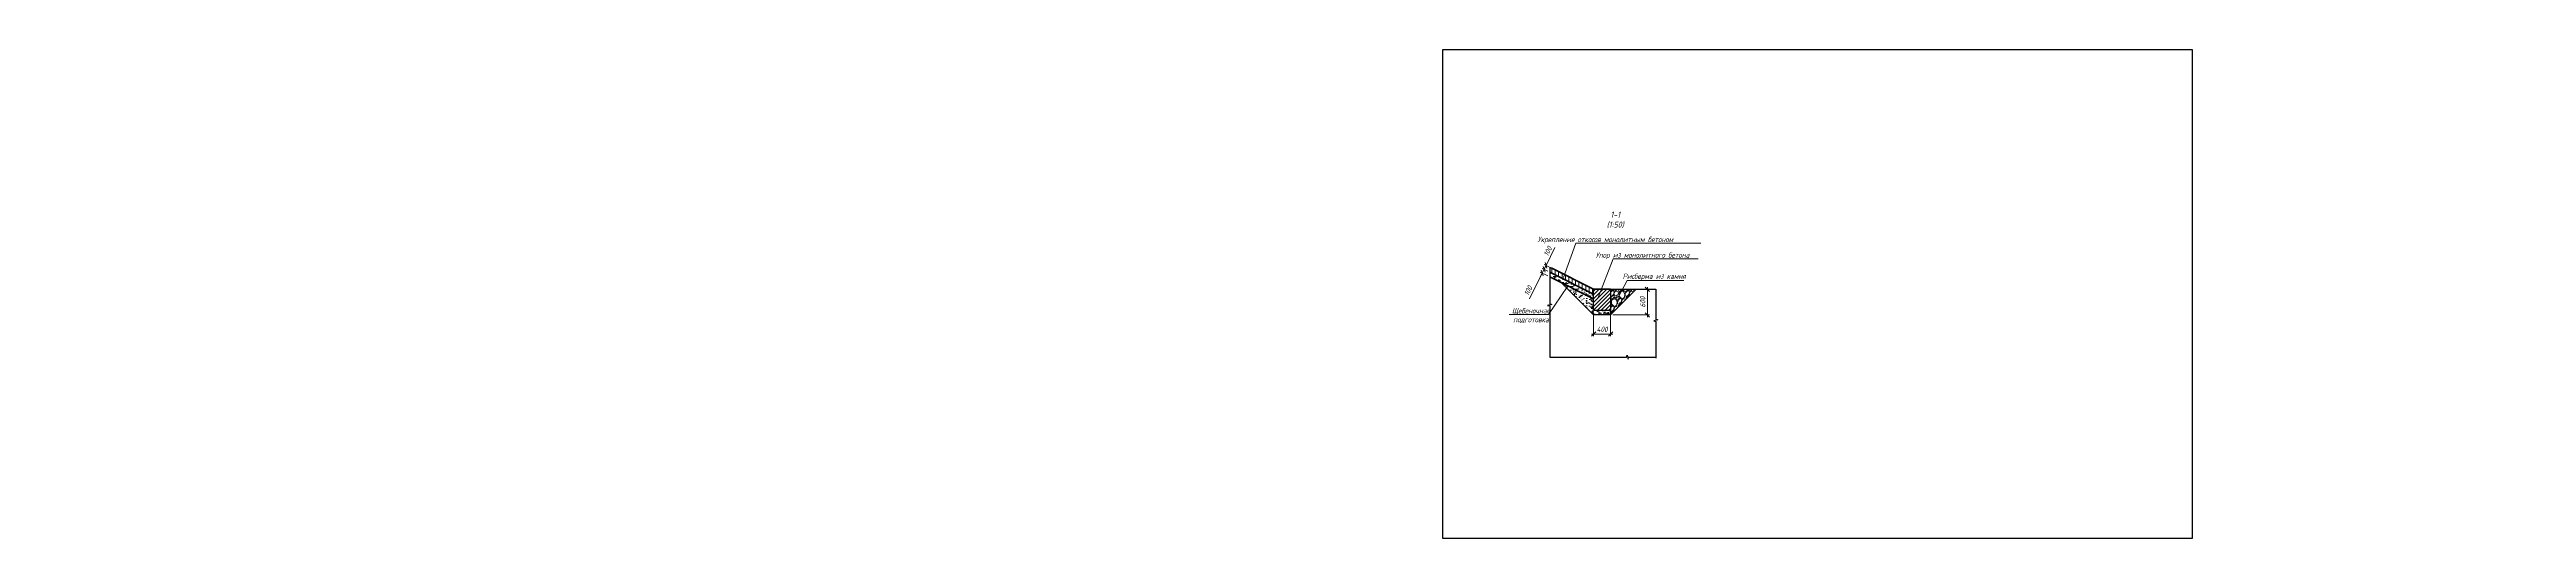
# Model space of a CAD drawing. Header units: millimetres. Extents: x 0 to 285450075, y -3000605 to 8125189010.
# Drawn here: x 7184179 to 7242274, y -654230 to -642782 of the extents above; entities that cross this region are included whole.
import ezdxf
from ezdxf import colors
from ezdxf.entities.mleader import LeaderData, LeaderLine
from ezdxf.math import Vec2, Vec3

# ---------------------------------------------------------------- set-up
doc = ezdxf.new("R2010")
doc.units = ezdxf.units.MM
for name, color, linetype, lineweight in [('ИС_Med', 7, 'Continuous', 35), ('ИС_TXT', 4, 'Continuous', 18), ('ИС_TXT_ЗГЛ', 1, 'Continuous', 35), ('ИС_Мвн', 3, 'Continuous', 18), ('ИС_ПС_Med', 7, 'Continuous', 35), ('ИС_РЗМ', 3, 'Continuous', 18), ('ИС_Штр', 3, 'Continuous', 9), ('ИС_Штриховка', 2, 'Continuous', 9)]:
    doc.layers.add(name, color=color, linetype=linetype, lineweight=lineweight)
doc.styles.add('0', font='isocpeur.ttf', dxfattribs={"width": 0.8, "oblique": 15})
doc.dimstyles.new('М50', dxfattribs={"dimscale": 50, "dimtxt": 2.5, "dimasz": 2, "dimexe": 1, "dimexo": 1, "dimgap": 1, "dimtad": 1, "dimdec": 0, "dimtxsty": '0', "dimblk1": 'OBLIQUE', "dimblk2": 'OBLIQUE', "dimsah": 1, "dimcen": 2.5, "dimdle": 1, "dimclrd": 256, "dimclre": 256, "dimclrt": 256, "dimaunit": 1, "dimadec": 0, "dimazin": 0, "dimtfac": 0.75, "dimtdec": 0, "dimtmove": 1, "dimatfit": 2, "dimldrblk": 'OBLIQUE', "dimfxl": 1, "dimtolj": 1, "dimtzin": 0, "dimlwd": -1, "dimlwe": -1, "dimarcsym": 0})
pattern_1 = [(50, (-3993979.08, -604671.02), (182.184669, -15.9390855), [19.05, -209.55]), (355, (-3993979.08, -604671.02), (-35.2434214, 191.0568452), [15.24, -167.6405842]), (100.4514447, (-3993963.9, -604672.34), (146.941247, 175.117752), [16.1900088, -178.0902446]), (46.1842, (-3993979.08, -604620.22), (271.079041, -42.042328), [28.575, -314.325]), (96.6355576, (-3993956.5, -604623.72), (237.404134, 247.4261246), [24.285023, -267.135608]), (351.1841512, (-3993979.08, -604620.22), (237.404134, 247.4261246), [22.859967, -251.459732]), (21, (-3993953.68, -604632.92), (151.6143913, -102.2651982), [19.05, -209.55]), (326, (-3993953.68, -604632.92), (61.8020283, 184.187966), [15.24, -167.64]), (71.451445, (-3993941.05, -604641.44), (213.4164193, 81.922769), [16.1900088, -178.0899376]), (37.5, (-3993979.08, -604671.016), (3.08860325, 84.55503887), [0, -165.608, 0, -170.18, 0, -168.275]), (7.5, (-3993979.08, -604671.02), (66.8196625, 100.1805748), [0, -97.028, 0, -161.798, 0, -64.135]), (327.5, (-3994035.72, -604671.016), (135.59059517, -5.728744), [0, -63.5, 0, -198.12, 0, -262.89]), (317.5, (-3994061.12, -604671.02), (148.1291814, 25.426491), [0, -82.55, 0, -131.572, 0, -186.69])]

# ---------------------------------------------------------------- blocks, each defined once
blk = doc.blocks.new('_OBLIQUE')
at = {"color": 0, "linetype": 'ByBlock', "lineweight": -2}
blk.add_line((0.5, 0.5), (-0.5, -0.5), dxfattribs=at)
blk = doc.blocks.new('*D1467')
at = {"layer": 'Defpoints', "color": 0, "transparency": 16777216}
for p in [(7220394, -648896), (7220794, -648896), (7220794, -649446)]:
    blk.add_point(p, dxfattribs=at)
at = {"layer": 'ИС_РЗМ', "transparency": 16777216}
for p, q in [((7220344, -649446), (7220844, -649446)), ((7220394, -648946), (7220394, -649496)), ((7220794, -648946), (7220794, -649496))]:
    blk.add_line(p, q, dxfattribs=at)
at = {"layer": 'ИС_РЗМ', "transparency": 16777216, "xscale": 100, "yscale": 100, "zscale": 100, "rotation": 180}
blk.add_blockref('_OBLIQUE', (7220394, -649446), dxfattribs=at)
at = {"layer": 'ИС_РЗМ', "transparency": 16777216, "xscale": 100, "yscale": 100, "zscale": 100}
blk.add_blockref('_OBLIQUE', (7220794, -649446), dxfattribs=at)
at = {"layer": 'ИС_РЗМ', "transparency": 16777216, "insert": (7220594, -649333), "char_height": 125, "attachment_point": 5, "style": '0'}
blk.add_mtext('\\A1;400', dxfattribs=at)
blk = doc.blocks.new('*D1468')
at = {"layer": 'Defpoints', "color": 0, "transparency": 16777216}
for p in [(7221595, -648395), (7221657, -648395), (7220794, -648996)]:
    blk.add_point(p, dxfattribs=at)
at = {"layer": 'ИС_РЗМ', "transparency": 16777216}
for p, q in [((7221645, -648395), (7221707, -648395)), ((7221657, -649046), (7221657, -648345)), ((7220844, -648996), (7221707, -648996))]:
    blk.add_line(p, q, dxfattribs=at)
at = {"layer": 'ИС_РЗМ', "transparency": 16777216, "xscale": 100, "yscale": 100, "zscale": 100}
for p, rotation in [((7221657, -648395), 90), ((7221657, -648996), 270)]:
    blk.add_blockref('_OBLIQUE', p, dxfattribs=dict(at, rotation=rotation))
at = {"layer": 'ИС_РЗМ', "transparency": 16777216, "insert": (7221545, -648695), "char_height": 125, "attachment_point": 5, "rotation": 90, "style": '0'}
blk.add_mtext('\\A1;600', dxfattribs=at)
blk = doc.blocks.new('_None')
blk = doc.blocks.new('*D1469')
at = {"layer": 'Defpoints', "color": 0, "transparency": 16777216}
for p in [(7219279, -647838), (7219351, -647986), (7219542, -647970)]:
    blk.add_point(p, dxfattribs=at)
at = {"layer": 'ИС_РЗМ', "transparency": 16777216}
for p, q in [((7219488, -647421), (7219279, -647838)), ((7219307, -647964), (7219190, -647906)), ((7219212, -647973), (7219301, -647794)), ((7219497, -647948), (7219234, -647816))]:
    blk.add_line(p, q, dxfattribs=at)
at = {"layer": 'ИС_РЗМ', "transparency": 16777216, "xscale": 100, "yscale": 100, "zscale": 100}
for p, rotation in [((7219234, -647928), 243.4349488080072), ((7219279, -647838), 63.43494880800719)]:
    blk.add_blockref('_OBLIQUE', p, dxfattribs=dict(at, rotation=rotation))
at = {"layer": 'ИС_РЗМ', "transparency": 16777216, "insert": (7219319, -647507), "char_height": 125, "attachment_point": 5, "rotation": 63.43495, "style": '0'}
blk.add_mtext('\\A1;100', dxfattribs=at)
blk = doc.blocks.new('*D1470')
at = {"layer": 'Defpoints', "color": 0, "transparency": 16777216}
for p in [(7219190, -648017), (7219366, -647994), (7219366, -648105)]:
    blk.add_point(p, dxfattribs=at)
at = {"layer": 'ИС_РЗМ', "transparency": 16777216}
for p, q in [((7218890, -648616), (7219190, -648017)), ((7219321, -648083), (7219145, -647995)), ((7219190, -648017), (7219145, -648107)), ((7219321, -647971), (7219190, -647906)), ((7219234, -647928), (7219190, -648017)), ((7219234, -647928), (7219190, -648017)), ((7219234, -647928), (7219279, -647838))]:
    blk.add_line(p, q, dxfattribs=at)
at = {"layer": 'ИС_РЗМ', "transparency": 16777216, "xscale": 100, "yscale": 100, "zscale": 100}
for p, rotation in [((7219190, -648017), 63.43494880800719), ((7219234, -647928), 243.4349488080072)]:
    blk.add_blockref('_OBLIQUE', p, dxfattribs=dict(at, rotation=rotation))
at = {"layer": 'ИС_РЗМ', "transparency": 16777216, "insert": (7218858, -648430), "char_height": 125, "attachment_point": 5, "rotation": 63.43495, "style": '0'}
blk.add_mtext('\\A1;100', dxfattribs=at)

msp = doc.modelspace()

# ---------------------------------------------------------------- hatches: boundary and pattern name
at = {"layer": 'ИС_Штр', "ltscale": 1000}
h = msp.add_hatch(dxfattribs=at)
h.set_pattern_fill('AR-CONC', color=256)
h.set_pattern_definition(pattern_1)
h.paths.add_polyline_path([(7220393.5589, -648619.3529), (7220393.5589, -648507.5495), (7219365.7919, -647993.666), (7219365.7919, -648105.4694)])
h = msp.add_hatch(dxfattribs=at)
h.set_pattern_fill('AR-CONC', color=256)
h.set_pattern_definition(pattern_1)
h.paths.add_polyline_path([(7220393.5589, -648619.3529), (7219642.6191, -648243.883), (7220393.5589, -648995.7461), (7220793.5589, -648995.7461), (7220793.5589, -648895.7461), (7220393.5589, -648895.7461)])
h.paths.add_polyline_path([(7219950.2711, -648598.9214), (7220059.1656, -648707.8159), (7220272.8162, -648584.4646), (7220163.9217, -648475.5702)], flags=25)
at = {"layer": 'ИС_Штриховка'}
h = msp.add_hatch(dxfattribs=at)
h.set_pattern_fill('ANSI31', color=256, scale=25, angle=45)
h.set_pattern_definition([(90, (3247648.93, -688181.325), (-79.375, 0), [])])
h.paths.add_polyline_path([(7220393.5589, -648411.2541), (7220393.5589, -648395.7461), (7220042.898, -648332.219), (7220393.5589, -648507.5495)])
h.paths.add_polyline_path([(7219365.7919, -647881.8626), (7219365.7919, -647993.666), (7220042.898, -648332.219), (7220393.5589, -648395.7461)])
h = msp.add_hatch(dxfattribs=at)
h.set_pattern_fill('ANSI31', color=256, scale=20)
h.set_pattern_definition([(45, (3247748.93, -688181.325), (-44.9012806, 44.9012806), [])])
h.paths.add_polyline_path([(7220793.5589, -648395.7461), (7220393.5589, -648395.7461), (7220393.5589, -648534.3823), (7220393.5589, -648895.7461), (7220793.5589, -648895.7461)])
at = {"layer": 'ИС_Штриховка', "ltscale": 2}
h = msp.add_hatch(dxfattribs=at)
h.set_pattern_fill('GRAVEL', color=256, scale=10, angle=45)
h.set_pattern_definition([(273.0127875, (-3994029.369, -604362.095), (179.605122208, -3053.287081176), [34.172144, -3383.048364]), (229.969741, (-3994027.573, -604396.22), (1975.656335551, 2334.866600857), [58.640472, -5805.4048894]), (177.5104471, (-3994065.29, -604441.121), (3771.707570918, -179.605120973), [41.348152, -4093.4722794]), (312.273689, (-3994090.435, -604556.068), (-3412.497325611, 3771.707571206), [53.400452, -5286.6437426]), (337.83365418, (-3994054.514, -604595.582), (-3053.287081207, 1257.235856843), [52.36337, -5183.9807745]), (42.273689, (-3994006.02, -604615.338), (-3771.707571206, -3412.497325611), [53.400452, -5286.6437426]), (82.69424047, (-3993966.507, -604579.417), (-538.815367026, -4130.917815723), [70.619366, -6991.3115314]), (117.25532837, (-3993957.527, -604509.371), (-2694.076835875, 5208.5485504505), [66.671952, -6600.52566]), (166.42956562, (-3993988.06, -604450.101), (-3771.707570927, 898.025611778), [53.5813, -5304.55457]), (220.2363583, (-3994040.145, -604437.53), (2155.26146934, 1796.051223875), [61.171328, -2997.393695]), (267.3974378, (-3994086.843, -604477.042), (-179.605122277, -4130.917815698), [79.107792, -7831.677251]), (183.81407483, (-3993910.83, -604380.055), (-2334.86659149, -179.60512226), [27.000454, -2673.0565824]), (216.4692344, (-3993937.77, -604381.851), (2694.076835976, 1975.656347106), [51.368198, -5085.4638997]), (270, (-3993979.08, -604412.38), (179.6051224, -179.6051224), [35.920934, -323.289311]), (248.1985905, (-3994013.205, -604403.404), (538.81536735, 1257.23585691), [19.344132, -1915.062237]), (336.8014095, (-3994020.39, -604421.365), (-718.42048971, 359.2102448), [27.356562, -1340.475299]), (75.96375653, (-3993995.244, -604432.14), (179.60512245, 898.0256121), [44.431966, -1436.6298153]), (206.5650512, (-3993984.47, -604389.036), (538.81536725, 179.60512245), [32.128714, -771.0898117]), (61.38954033, (-3994124.56, -604525.536), (1257.23585695, 2334.866591478), [45.0088, -4455.882667]), (115.34617594, (-3994103.007, -604486.022), (1257.23585686, -2694.076836363), [37.759894, -3738.221568]), (338.1985905, (-3994020.39, -604353.115), (-1257.23585691, 538.81536735), [38.68801, -1895.718359]), (28.61045967, (-3993984.468, -604367.483), (-2334.86659139, -1257.235857113), [45.0088, -4455.882667]), (24.44395478, (-3994013.205, -604636.89), (-1257.23585695, -538.815367264), [43.40352, -2126.7734313]), (339.7751406, (-3993973.691, -604618.93), (-2873.681959325, 1077.630732973), [36.367212, -3600.359338]), (111.8014095, (-3993838.988, -604530.924), (-538.81536734, 1257.23585692), [38.68801, -1895.718359]), (62.35402464, (-3993853.356, -604495.003), (-1616.446101595, -3053.287081268), [42.578274, -4215.237598]), (114.44395478, (-3993926.994, -604618.93), (538.815367255, -1257.23585695), [21.70176, -2148.4751913]), (146.30993247, (-3993849.764, -604541.7), (-898.0256121, 538.81536726), [12.95146, -1282.1994965]), (210.96375653, (-3993860.54, -604534.516), (718.4204897, 359.21024484), [52.36337, -994.905459]), (231.00900596, (-3993905.441, -604561.457), (1616.446101689, 1975.65634672), [48.5267, -4804.1364863]), (348.6900675, (-3993979.08, -604448.305), (-538.81536728, 179.6051224), [36.632388, -879.177636]), (38.15722659, (-3993943.159, -604455.49), (3412.497325865, 2694.076836499), [63.955676, -6331.6009065]), (105.9453959, (-3993892.87, -604415.976), (538.815367233, -1975.656346644), [26.150824, -2588.939232]), (135, (-3993900.05, -604390.83), (-359.210245, 0), [15.24, -238.76]), (165.25643716, (-3993914.422, -604559.66), (1975.656346598, -538.815367402), [35.286696, -3493.3940773]), (93.0127875, (-3993948.547, -604550.68), (-179.605122198, 3053.287081177), [68.344288, -3348.87622]), (45, (-3993952.14, -604482.43), (0, 359.210245), [66.04, -187.96]), (10.3048465, (-3993905.441, -604435.733), (3053.287080872, 538.815368916), [40.160956, -3975.9316724]), (299.0546041, (-3993865.93, -604428.55), (538.81536728, -898.0256121), [36.982908, -1812.165004]), (252.64597536, (-3993847.968, -604460.878), (-1616.446102156, -5208.548550107), [60.21451, -5961.2464423]), (220.42607874, (-3993865.928, -604518.351), (-2514.471713899, -2155.261469057), [63.702946, -6306.5846456])])
h.paths.add_polyline_path([(7220793.5589, -648395.7461), (7220793.5589, -648895.7461), (7220793.5589, -648995.7461), (7221393.92, -648395.385)])
h.paths.add_polyline_path([(7221003.0502, -648836.47), (7221111.9446, -648727.5755), (7220988.5934, -648513.9249), (7220879.6989, -648622.8194)], flags=25)

# ---------------------------------------------------------------- linework, layer by layer
msp.add_line((7220793.5589, -648395.7461), (7220393.5589, -648395.7461))
at = {"color": 1}
msp.add_lwpolyline([(7216856.3048, -642782.4871), (7234432.5364, -642782.4871), (7234432.5364, -654230.2398), (7216856.3048, -654230.2398)], close=True, dxfattribs=at)
at = {"color": 0, "linetype": 'ByBlock', "lineweight": -2, "ltscale": 0.5}
for points in [[(7219365.7919, -647874.3952), (7219365.7919, -648737.049), (7219415.7919, -648749.549), (7219315.7919, -648774.549), (7219365.7919, -648787.049), (7219365.7919, -649985.9459)], [(7221854.9578, -648395.2599), (7221854.879, -649098.7695), (7221904.879, -649111.2695), (7221804.879, -649136.2695), (7221854.879, -649148.7695), (7221854.879, -650011.4233)], [(7219365.7919, -649985.9459), (7221165.3942, -649985.9459), (7221177.8942, -649935.9459), (7221202.8942, -650035.9459), (7221215.3942, -649985.9459), (7221854.879, -649985.9459)]]:
    msp.add_lwpolyline(points, dxfattribs=at)
msp.add_lwpolyline([(7220393.5589, -648395.7461), (7220793.5589, -648395.7461), (7220793.5589, -648895.7461), (7220393.5589, -648895.7461)], close=True)
for points in [[(7220793.5589, -648395.7461), (7221854.9578, -648395.1077)], [(7220793.5589, -648995.7461), (7220393.5589, -648995.7461)]]:
    msp.add_lwpolyline(points)
at = {"layer": 'ИС_Med'}
msp.add_line((7220393.5589, -648995.7461), (7219642.6191, -648243.883), dxfattribs=at)
for points in [[(7219365.7919, -647993.666), (7220393.5589, -648507.5495)], [(7219365.7919, -648105.4694), (7220393.5589, -648619.3529)], [(7219395.9561, -647896.9447), (7220393.5589, -648395.7461)]]:
    msp.add_lwpolyline(points, dxfattribs=at)
at = {"layer": 'ИС_ПС_Med'}
msp.add_line((7221393.8338, -648395.4711), (7220793.5589, -648995.7461), dxfattribs=at)
msp.add_lwpolyline([(7220793.5589, -648895.7461), (7220793.5589, -648995.7461)], dxfattribs=at)

# ---------------------------------------------------------------- texts
at = {"layer": 'ИС_TXT', "char_height": 100, "style": '0'}
for insert, attachment_point, rotation in [((7220183.0022, -648599.512), 3, 315), ((7220922.4685, -648684.9111), 1, 45)]:
    msp.add_mtext('1:1', dxfattribs=dict(at, insert=insert, attachment_point=attachment_point, rotation=rotation))
at = {"layer": 'ИС_TXT_ЗГЛ', "insert": (7220133.758, -646577.7004), "char_height": 140, "width": 1536.523203, "attachment_point": 1, "style": '0'}
msp.add_mtext('\\pxqc;1-1\\P(1:50)', dxfattribs=at)

# ---------------------------------------------------------------- dimensions: what is measured, and where the dimension line sits
at = {"layer": 'ИС_РЗМ'}
for base, p1, p2, picture, middle in [((7219279.0609, -647838.4971), (7219351.2348, -647986.3874), (7219541.9655, -647969.9494), '*D1469', (7219441.9838, -647567.9206)), ((7219189.6182, -648017.3826), (7219365.7919, -647993.666), (7219365.7919, -648105.4694), '*D1470', (7218881.9509, -648442.1857))]:
    dim = msp.add_linear_dim(base=base, p1=p1, p2=p2, angle=243.434948808, dimstyle='М50', override={"dimrnd": 5}, dxfattribs=at)
    dim.commit()
    dim.dimension.update_dxf_attribs({"geometry": picture, "text_midpoint": middle, "dimtype": 160})
dim = msp.add_linear_dim(base=(7220793.5589, -649445.7461), p1=(7220393.5589, -648895.7461), p2=(7220793.5589, -648895.7461), dimstyle='М50', dxfattribs=at)
dim.commit()
dim.dimension.update_dxf_attribs({"geometry": '*D1467', "text_midpoint": (7220593.5589, -649333.2461)})
dim = msp.add_linear_dim(base=(7221657.0762, -648394.7825), p1=(7220793.5589, -648995.7461), p2=(7221594.5225, -648394.7825), angle=90, dimstyle='М50', override={"dimrnd": 5, "dimtmove": 1}, dxfattribs=at)
dim.commit()
dim.dimension.update_dxf_attribs({"geometry": '*D1468', "text_midpoint": (7221544.5762, -648695.2643)})

# ---------------------------------------------------------------- leaders
at = {"layer": 'ИС_Мвн'}
ml = msp.add_multileader_mtext('Standard', dxfattribs=at)
ml.set_content('Укрепление откосов монолитным бетоном', color=256, style='0')
ml.set_leader_properties(color=256, linetype='ByLayer', lineweight=-1)
ml.set_arrow_properties(name='NONE')
ml.build(insert=Vec2(0, 0))
ml.multileader.update_dxf_attribs({"text_left_attachment_type": 6, "text_right_attachment_type": 6, "dogleg_length": 0.36, "arrow_head_size": 9, "scale": 50})
ctx = ml.context
ctx.base_point, ctx.scale, ctx.char_height, ctx.arrow_head_size, ctx.landing_gap_size, ctx.plane_origin = Vec3(7219993.2434, -647316.6134), 50, 125, 9, 4.5, Vec3(7221268.299, -647796.0543)
ctx.left_attachment, ctx.right_attachment, ctx.text_align_type = 6, 6, 1
notes = []
notes.append((ctx, [(1, (1, 1, 0), (7219975.2434, -647316.6134), (1, 0), 18, [(0, [(7219690.0364, -648123.7992)], 0, [])])]))
ctx.mtext.insert, ctx.mtext.width, ctx.mtext.alignment, ctx.mtext.flow_direction = Vec3(7220669.4902, -647166.6134), 2055.01563, 2, 5
ml = msp.add_multileader_mtext('Standard', dxfattribs=at)
ml.set_content('Упор из монолитного бетона', color=256, style='0')
ml.set_leader_properties(color=256, linetype='ByLayer', lineweight=-1)
ml.set_arrow_properties(name='NONE')
ml.build(insert=Vec2(0, 0))
ml.multileader.update_dxf_attribs({"text_left_attachment_type": 6, "text_right_attachment_type": 6, "dogleg_length": 0.36, "arrow_head_size": 9, "scale": 50})
ctx = ml.context
ctx.base_point, ctx.scale, ctx.char_height, ctx.arrow_head_size, ctx.landing_gap_size, ctx.plane_origin = Vec3(7220874.5962, -647680.6491), 50, 125, 9, 4.5, Vec3(7221267.3249, -648623.3472)
ctx.left_attachment, ctx.right_attachment, ctx.text_align_type = 6, 6, 1
notes.append((ctx, [(0, (1, 1, 0), (7220856.5962, -647680.6491), (1, 0), 18, [(0, [(7220503.791, -648584.6152)], 0, [])])]))
ctx.mtext.insert, ctx.mtext.width, ctx.mtext.alignment, ctx.mtext.flow_direction = Vec3(7221540.843, -647530.6491), 1360.165221, 2, 5
ml = msp.add_multileader_mtext('Standard', dxfattribs=at)
ml.set_content('Щебеночная \\Pподготовка', color=256, style='0')
ml.set_leader_properties(color=256, linetype='ByLayer', lineweight=-1)
ml.set_arrow_properties(name='NONE')
ml.build(insert=Vec2(0, 0))
ml.multileader.update_dxf_attribs({"text_left_attachment_type": 6, "text_right_attachment_type": 6, "dogleg_length": 0.36, "arrow_head_size": 9, "scale": 50})
ctx = ml.context
ctx.base_point, ctx.scale, ctx.char_height, ctx.arrow_head_size, ctx.landing_gap_size, ctx.plane_origin = Vec3(7218535.7831, -648985.4773), 50, 125, 9, 4.5, Vec3(7221509.48, -647916.6448)
ctx.left_attachment, ctx.right_attachment, ctx.text_align_type = 6, 6, 1
notes.append((ctx, [(0, (1, 1, 0), (7219332.9755, -648985.4773), (-1, 0), 18, [(0, [(7219780.158, -648331.9949)], 0, [])])]))
ctx.mtext.insert, ctx.mtext.alignment, ctx.mtext.flow_direction = Vec3(7218925.3793, -648835.4773), 2, 5
ml = msp.add_multileader_mtext('Standard', dxfattribs=at)
ml.set_content('Рисберма из камня', color=256, style='0')
ml.set_leader_properties(color=256, linetype='ByLayer', lineweight=-1)
ml.set_arrow_properties(name='NONE')
ml.build(insert=Vec2(0, 0))
ml.multileader.update_dxf_attribs({"text_left_attachment_type": 6, "text_right_attachment_type": 6, "dogleg_length": 0.36, "arrow_head_size": 9, "scale": 50})
ctx = ml.context
ctx.base_point, ctx.scale, ctx.char_height, ctx.arrow_head_size, ctx.landing_gap_size, ctx.plane_origin = Vec3(7221201.41, -648190.0424), 50, 125, 9, 4.5, Vec3(7221830.132, -648623.3472)
ctx.left_attachment, ctx.right_attachment, ctx.text_align_type = 6, 6, 1
notes.append((ctx, [(0, (1, 1, 0), (7221183.41, -648190.0424), (1, 0), 18, [(0, [(7220970.2183, -648584.6152)], 0, [])])]))
ctx.mtext.insert, ctx.mtext.alignment, ctx.mtext.flow_direction = Vec3(7221815.1568, -648027.5424), 2, 5
for ctx, leaders in notes:
    for number, flags, end, landing, length, lines in leaders:
        leader = LeaderData()
        leader.index, (leader.has_last_leader_line, leader.has_dogleg_vector, leader.attachment_direction) = number, flags
        leader.last_leader_point, leader.dogleg_vector, leader.dogleg_length = Vec3(end), Vec3(landing), length
        for number, points, colour, breaks in lines:
            line = LeaderLine()
            line.index, line.vertices, line.color, line.breaks = number, Vec3.list(points), colors.encode_raw_color(colour), breaks
            leader.lines.append(line)
        ctx.leaders.append(leader)

doc.saveas('drawing.dxf')
